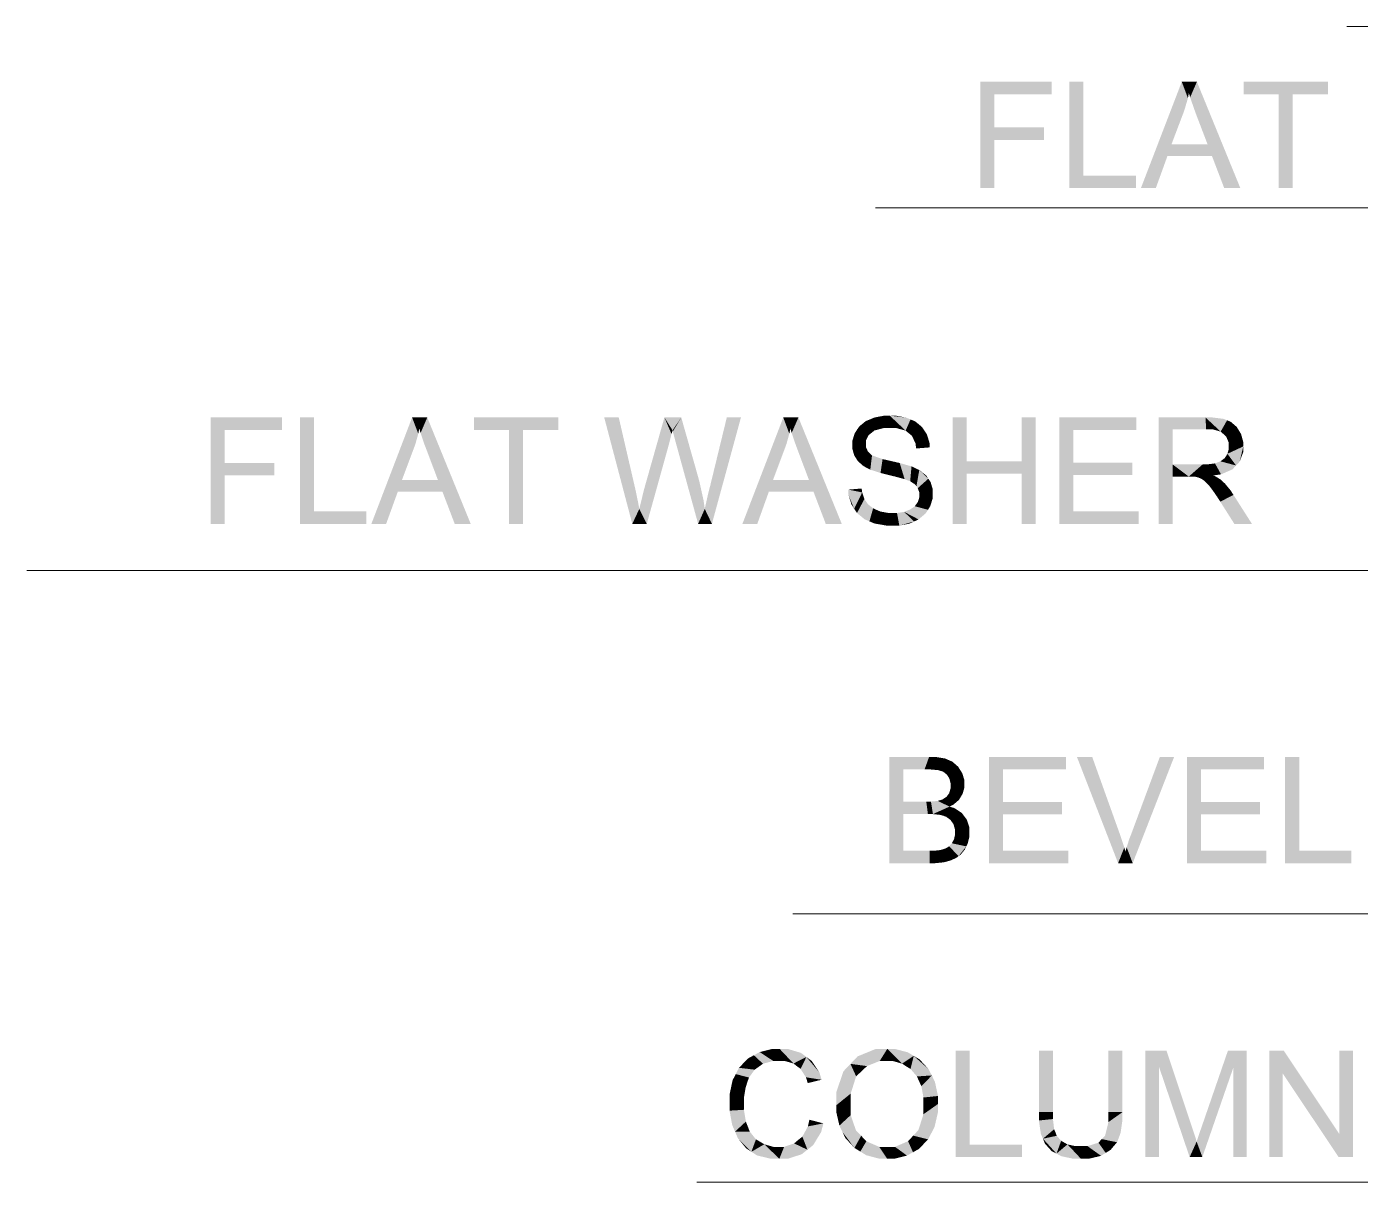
# Model space of a CAD drawing. Header units: millimetres. Extents: x 2 to 579, y 1 to 405.
# Drawn here: x 162.8 to 173.63, y 90.68 to 100.07 of the extents above; entities that cross this region are included whole.
import ezdxf

# ---------------------------------------------------------------- set-up
doc = ezdxf.new("R2010")
doc.units = ezdxf.units.MM
doc.linetypes.add('XKITLINE00', pattern=[0])
doc.layers.add('LinkedObject', color=7, linetype='Continuous', lineweight=0)

# ---------------------------------------------------------------- blocks, each defined once
blk = doc.blocks.new('*A4')
at = {"layer": 'LinkedObject'}
for points in [[(170.658, 99.252), (170.544, 98.758), (170.544, 99.622)], [(170.658, 99.252), (170.544, 99.622), (170.658, 99.52)], [(171.126, 99.52), (170.544, 99.622), (171.126, 99.622)], [(170.658, 99.52), (170.544, 99.622), (171.126, 99.52)], [(171.383, 99.622), (171.269, 98.758), (171.269, 99.622)], [(171.383, 98.86), (171.269, 98.758), (171.383, 99.622)], [(172.182, 99.622), (172.194, 99.366), (171.85, 98.758)], [(172.194, 99.366), (172.182, 99.622), (172.208, 99.407)], [(172.208, 99.407), (172.182, 99.622), (172.232, 99.489)], [(172.232, 99.489), (172.182, 99.622), (172.24, 99.531)], [(172.305, 99.622), (172.24, 99.531), (172.182, 99.622)], [(172.24, 99.531), (172.305, 99.622), (172.25, 99.496)], [(172.25, 99.496), (172.305, 99.622), (172.281, 99.406)], [(172.281, 99.406), (172.305, 99.622), (172.301, 99.351)], [(172.301, 99.351), (172.305, 99.622), (172.392, 99.113)], [(172.392, 99.113), (172.305, 99.622), (172.427, 99.02)], [(172.427, 99.02), (172.305, 99.622), (172.658, 98.758)], [(172.685, 99.622), (172.969, 99.52), (172.685, 99.52)], [(173.083, 99.52), (172.969, 99.52), (172.685, 99.622)], [(173.083, 99.52), (172.685, 99.622), (173.369, 99.622)], [(173.083, 99.52), (173.369, 99.622), (173.369, 99.52)], [(172.969, 98.758), (173.083, 99.52), (173.083, 98.758)], [(172.969, 99.52), (173.083, 99.52), (172.969, 98.758)], [(171.85, 98.758), (172.194, 99.366), (172.098, 99.113)], [(170.658, 99.15), (170.544, 98.758), (170.658, 99.252)], [(171.063, 99.15), (170.658, 99.252), (171.063, 99.252)], [(170.658, 99.15), (170.658, 99.252), (171.063, 99.15)], [(170.544, 98.758), (170.658, 99.15), (170.658, 98.758)], [(172.066, 99.02), (171.85, 98.758), (172.098, 99.113)], [(172.098, 99.113), (172.427, 99.02), (172.066, 99.02)], [(172.392, 99.113), (172.427, 99.02), (172.098, 99.113)], [(171.85, 98.758), (172.066, 99.02), (171.971, 98.758)], [(172.427, 99.02), (172.658, 98.758), (172.527, 98.758)], [(171.269, 98.758), (171.383, 98.86), (171.809, 98.758)], [(171.809, 98.758), (171.383, 98.86), (171.809, 98.86)], [(164.404, 96.525), (164.29, 96.031), (164.29, 96.895)], [(164.404, 96.525), (164.29, 96.895), (164.404, 96.793)], [(164.872, 96.793), (164.29, 96.895), (164.872, 96.895)], [(164.404, 96.793), (164.29, 96.895), (164.872, 96.793)], [(165.13, 96.895), (165.016, 96.031), (165.016, 96.895)], [(165.13, 96.133), (165.016, 96.031), (165.13, 96.895)], [(165.928, 96.895), (165.94, 96.639), (165.597, 96.031)], [(165.94, 96.639), (165.928, 96.895), (165.955, 96.68)], [(165.955, 96.68), (165.928, 96.895), (165.978, 96.763)], [(165.978, 96.763), (165.928, 96.895), (165.986, 96.805)], [(166.051, 96.895), (165.986, 96.805), (165.928, 96.895)], [(165.986, 96.805), (166.051, 96.895), (165.997, 96.769)], [(165.997, 96.769), (166.051, 96.895), (166.027, 96.679)], [(166.027, 96.679), (166.051, 96.895), (166.048, 96.625)], [(166.048, 96.625), (166.051, 96.895), (166.138, 96.386)], [(166.138, 96.386), (166.051, 96.895), (166.174, 96.293)], [(166.174, 96.293), (166.051, 96.895), (166.404, 96.031)], [(166.431, 96.895), (166.715, 96.793), (166.431, 96.793)], [(166.829, 96.793), (166.715, 96.793), (166.431, 96.895)], [(166.829, 96.793), (166.431, 96.895), (167.115, 96.895)], [(166.829, 96.793), (167.115, 96.895), (167.115, 96.793)], [(167.607, 96.895), (167.717, 96.031), (167.489, 96.895)], [(167.738, 96.329), (167.717, 96.031), (167.607, 96.895)], [(167.978, 96.895), (168.018, 96.689), (167.813, 96.312)], [(168.018, 96.689), (167.978, 96.895), (168.023, 96.71)], [(168.023, 96.71), (167.978, 96.895), (168.036, 96.761)], [(168.036, 96.761), (167.978, 96.895), (168.044, 96.791)], [(168.115, 96.895), (168.044, 96.791), (167.978, 96.895)], [(168.044, 96.791), (168.115, 96.895), (168.046, 96.781)], [(168.046, 96.781), (168.115, 96.895), (168.06, 96.73)], [(168.06, 96.73), (168.115, 96.895), (168.071, 96.689)], [(168.071, 96.689), (168.115, 96.895), (168.239, 96.458)], [(168.6, 96.895), (168.35, 96.34), (168.485, 96.895)], [(168.364, 96.031), (168.35, 96.34), (168.6, 96.895)], [(168.944, 96.895), (168.955, 96.639), (168.612, 96.031)], [(168.955, 96.639), (168.944, 96.895), (168.97, 96.68)], [(168.97, 96.68), (168.944, 96.895), (168.993, 96.763)], [(168.993, 96.763), (168.944, 96.895), (169.002, 96.805)], [(169.067, 96.895), (169.002, 96.805), (168.944, 96.895)], [(169.002, 96.805), (169.067, 96.895), (169.012, 96.769)], [(169.012, 96.769), (169.067, 96.895), (169.043, 96.679)], [(169.043, 96.679), (169.067, 96.895), (169.063, 96.625)], [(169.063, 96.625), (169.067, 96.895), (169.153, 96.386)], [(169.153, 96.386), (169.067, 96.895), (169.189, 96.293)], [(169.189, 96.293), (169.067, 96.895), (169.419, 96.031)], [(169.686, 96.895), (169.761, 96.809), (169.65, 96.88)], [(169.765, 96.91), (169.761, 96.809), (169.686, 96.895)], [(169.809, 96.91), (169.761, 96.809), (169.765, 96.91)], [(169.761, 96.809), (169.809, 96.91), (169.813, 96.809)], [(169.809, 96.91), (169.863, 96.809), (169.813, 96.809)], [(169.941, 96.894), (169.809, 96.91), (169.857, 96.91)], [(169.978, 96.879), (169.809, 96.91), (169.941, 96.894)], [(169.938, 96.788), (169.809, 96.91), (169.978, 96.879)], [(169.863, 96.809), (169.809, 96.91), (169.938, 96.788)], [(170.433, 96.54), (170.319, 96.031), (170.319, 96.895)], [(170.433, 96.54), (170.319, 96.895), (170.433, 96.895)], [(170.996, 96.895), (170.882, 96.54), (170.882, 96.895)], [(170.882, 96.438), (170.882, 96.54), (170.996, 96.895)], [(170.882, 96.438), (170.996, 96.895), (170.996, 96.031)], [(171.302, 96.529), (171.188, 96.031), (171.188, 96.895)], [(171.302, 96.529), (171.188, 96.895), (171.302, 96.793)], [(171.813, 96.793), (171.188, 96.895), (171.813, 96.895)], [(171.302, 96.793), (171.188, 96.895), (171.813, 96.793)], [(172.107, 96.514), (171.993, 96.031), (171.993, 96.895)], [(171.993, 96.895), (172.107, 96.8), (172.107, 96.514)], [(172.38, 96.8), (171.993, 96.895), (172.375, 96.895)], [(172.107, 96.8), (171.993, 96.895), (172.38, 96.8)], [(172.375, 96.895), (172.428, 96.8), (172.38, 96.8)], [(172.52, 96.884), (172.375, 96.895), (172.433, 96.895)], [(172.55, 96.872), (172.375, 96.895), (172.52, 96.884)], [(172.498, 96.78), (172.375, 96.895), (172.55, 96.872)], [(172.428, 96.8), (172.375, 96.895), (172.498, 96.78)], [(166.715, 96.031), (166.829, 96.793), (166.829, 96.031)], [(166.715, 96.793), (166.829, 96.793), (166.715, 96.031)], [(169.542, 96.794), (169.505, 96.672), (169.524, 96.766)], [(169.638, 96.752), (169.505, 96.672), (169.542, 96.794)], [(169.561, 96.822), (169.662, 96.771), (169.542, 96.794)], [(169.542, 96.794), (169.662, 96.771), (169.638, 96.752)], [(169.615, 96.866), (169.662, 96.771), (169.561, 96.822)], [(169.686, 96.79), (169.615, 96.866), (169.65, 96.88)], [(169.662, 96.771), (169.615, 96.866), (169.686, 96.79)], [(169.65, 96.88), (169.761, 96.809), (169.686, 96.79)], [(169.978, 96.879), (169.964, 96.767), (169.938, 96.788)], [(170.015, 96.864), (169.964, 96.767), (169.978, 96.879)], [(169.964, 96.767), (170.015, 96.864), (169.989, 96.746)], [(169.989, 96.746), (170.015, 96.864), (170.091, 96.788)], [(170.091, 96.788), (170.019, 96.684), (169.989, 96.746)], [(170.091, 96.788), (170.015, 96.864), (170.071, 96.818)], [(170.111, 96.758), (170.019, 96.684), (170.091, 96.788)], [(172.55, 96.872), (172.52, 96.761), (172.498, 96.78)], [(172.58, 96.86), (172.52, 96.761), (172.55, 96.872)], [(172.52, 96.761), (172.58, 96.86), (172.542, 96.741)], [(172.542, 96.741), (172.58, 96.86), (172.646, 96.79)], [(172.646, 96.79), (172.564, 96.691), (172.542, 96.741)], [(172.664, 96.76), (172.564, 96.691), (172.646, 96.79)], [(172.646, 96.79), (172.58, 96.86), (172.628, 96.819)], [(167.813, 96.312), (168.018, 96.689), (167.835, 96.031)], [(168.239, 96.458), (168.252, 96.031), (168.071, 96.689)], [(169.524, 96.766), (169.505, 96.672), (169.505, 96.704)], [(169.615, 96.706), (169.505, 96.672), (169.638, 96.752)], [(169.505, 96.672), (169.615, 96.706), (169.615, 96.679)], [(169.615, 96.656), (169.505, 96.672), (169.615, 96.679)], [(169.505, 96.672), (169.615, 96.656), (169.505, 96.642)], [(170.132, 96.69), (170.019, 96.684), (170.111, 96.758)], [(170.133, 96.652), (170.019, 96.684), (170.132, 96.69)], [(170.019, 96.684), (170.133, 96.652), (170.023, 96.643)], [(172.682, 96.695), (172.564, 96.691), (172.664, 96.76)], [(172.682, 96.66), (172.564, 96.691), (172.682, 96.695)], [(172.564, 96.691), (172.682, 96.66), (172.564, 96.66)], [(165.597, 96.031), (165.94, 96.639), (165.845, 96.386)], [(168.612, 96.031), (168.955, 96.639), (168.86, 96.386)], [(169.505, 96.642), (169.615, 96.656), (169.52, 96.588)], [(169.52, 96.588), (169.615, 96.656), (169.535, 96.564)], [(169.535, 96.564), (169.615, 96.656), (169.632, 96.618)], [(169.632, 96.618), (169.596, 96.5), (169.535, 96.564)], [(169.535, 96.564), (169.596, 96.5), (169.55, 96.54)], [(169.648, 96.603), (169.596, 96.5), (169.632, 96.618)], [(169.596, 96.5), (169.648, 96.603), (169.627, 96.483)], [(169.627, 96.483), (169.648, 96.603), (169.665, 96.587)], [(169.627, 96.483), (169.665, 96.587), (169.651, 96.471)], [(169.651, 96.471), (169.665, 96.587), (169.734, 96.444)], [(169.734, 96.444), (169.665, 96.587), (169.751, 96.557)], [(172.623, 96.505), (172.496, 96.539), (172.53, 96.564)], [(172.542, 96.582), (172.623, 96.505), (172.53, 96.564)], [(172.553, 96.6), (172.623, 96.505), (172.542, 96.582)], [(172.553, 96.6), (172.682, 96.66), (172.623, 96.505)], [(172.564, 96.639), (172.682, 96.66), (172.553, 96.6)], [(172.682, 96.66), (172.564, 96.639), (172.564, 96.66)], [(172.623, 96.505), (172.682, 96.66), (172.652, 96.536)], [(172.652, 96.536), (172.682, 96.66), (172.682, 96.614)], [(164.404, 96.424), (164.29, 96.031), (164.404, 96.525)], [(164.809, 96.424), (164.404, 96.525), (164.809, 96.525)], [(164.404, 96.424), (164.404, 96.525), (164.809, 96.424)], [(168.262, 96.376), (168.252, 96.031), (168.239, 96.458)], [(169.734, 96.444), (169.751, 96.557), (169.794, 96.429)], [(169.794, 96.429), (169.751, 96.557), (169.821, 96.541)], [(169.794, 96.429), (169.821, 96.541), (169.853, 96.415)], [(169.853, 96.415), (169.821, 96.541), (169.89, 96.525)], [(169.853, 96.415), (169.89, 96.525), (169.93, 96.394)], [(169.93, 96.394), (169.89, 96.525), (169.947, 96.387)], [(169.947, 96.387), (169.89, 96.525), (169.975, 96.377)], [(169.986, 96.498), (169.975, 96.377), (169.89, 96.525)], [(170.012, 96.486), (169.975, 96.377), (169.986, 96.498)], [(169.975, 96.377), (170.012, 96.486), (170.014, 96.352)], [(170.014, 96.352), (170.012, 96.486), (170.049, 96.468)], [(170.014, 96.352), (170.049, 96.468), (170.026, 96.336)], [(170.026, 96.336), (170.049, 96.468), (170.037, 96.321)], [(170.049, 96.468), (170.123, 96.398), (170.037, 96.321)], [(170.123, 96.398), (170.049, 96.468), (170.105, 96.424)], [(170.433, 96.438), (170.319, 96.031), (170.433, 96.54)], [(170.433, 96.54), (170.882, 96.438), (170.433, 96.438)], [(170.882, 96.54), (170.882, 96.438), (170.433, 96.54)], [(171.302, 96.427), (171.188, 96.031), (171.302, 96.529)], [(171.781, 96.427), (171.302, 96.529), (171.781, 96.529)], [(171.302, 96.427), (171.302, 96.529), (171.781, 96.427)], [(172.107, 96.514), (172.107, 96.415), (171.993, 96.031)], [(172.239, 96.415), (172.107, 96.514), (172.352, 96.514)], [(172.107, 96.415), (172.107, 96.514), (172.239, 96.415)], [(172.239, 96.415), (172.352, 96.514), (172.261, 96.415)], [(172.261, 96.415), (172.352, 96.514), (172.293, 96.413)], [(172.293, 96.413), (172.352, 96.514), (172.302, 96.411)], [(172.302, 96.411), (172.352, 96.514), (172.316, 96.408)], [(172.316, 96.408), (172.352, 96.514), (172.342, 96.396)], [(172.342, 96.396), (172.352, 96.514), (172.391, 96.514)], [(172.342, 96.396), (172.391, 96.514), (172.355, 96.388)], [(172.391, 96.514), (172.439, 96.424), (172.355, 96.388)], [(172.452, 96.522), (172.439, 96.424), (172.391, 96.514)], [(172.439, 96.424), (172.452, 96.522), (172.501, 96.433)], [(172.474, 96.53), (172.623, 96.505), (172.452, 96.522)], [(172.593, 96.473), (172.452, 96.522), (172.623, 96.505)], [(172.501, 96.433), (172.452, 96.522), (172.593, 96.473)], [(172.496, 96.539), (172.623, 96.505), (172.474, 96.53)], [(164.29, 96.031), (164.404, 96.424), (164.404, 96.031)], [(165.812, 96.293), (165.597, 96.031), (165.845, 96.386)], [(165.845, 96.386), (166.174, 96.293), (165.812, 96.293)], [(166.138, 96.386), (166.174, 96.293), (165.845, 96.386)], [(168.296, 96.223), (168.252, 96.031), (168.262, 96.376)], [(168.827, 96.293), (168.612, 96.031), (168.86, 96.386)], [(168.86, 96.386), (169.189, 96.293), (168.827, 96.293)], [(169.153, 96.386), (169.189, 96.293), (168.86, 96.386)], [(170.037, 96.321), (170.123, 96.398), (170.049, 96.286)], [(170.049, 96.286), (170.123, 96.398), (170.141, 96.371)], [(170.049, 96.286), (170.141, 96.371), (170.049, 96.265)], [(170.049, 96.265), (170.141, 96.371), (170.049, 96.245)], [(170.141, 96.371), (170.159, 96.275), (170.049, 96.245)], [(170.159, 96.275), (170.141, 96.371), (170.159, 96.31)], [(170.319, 96.031), (170.433, 96.438), (170.433, 96.031)], [(170.882, 96.438), (170.996, 96.031), (170.882, 96.031)], [(171.302, 96.133), (171.188, 96.031), (171.302, 96.427)], [(171.993, 96.031), (172.107, 96.415), (172.107, 96.031)], [(172.355, 96.388), (172.439, 96.424), (172.367, 96.38)], [(172.439, 96.424), (172.396, 96.351), (172.367, 96.38)], [(172.462, 96.413), (172.396, 96.351), (172.439, 96.424)], [(172.396, 96.351), (172.462, 96.413), (172.413, 96.33)], [(172.413, 96.33), (172.462, 96.413), (172.429, 96.309)], [(172.429, 96.309), (172.462, 96.413), (172.508, 96.381)], [(172.508, 96.381), (172.47, 96.25), (172.429, 96.309)], [(172.508, 96.381), (172.462, 96.413), (172.496, 96.392)], [(172.533, 96.358), (172.47, 96.25), (172.508, 96.381)], [(172.58, 96.301), (172.47, 96.25), (172.533, 96.358)], [(165.597, 96.031), (165.812, 96.293), (165.717, 96.031)], [(166.174, 96.293), (166.404, 96.031), (166.274, 96.031)], [(167.748, 96.284), (167.717, 96.031), (167.738, 96.329)], [(167.766, 96.196), (167.717, 96.031), (167.748, 96.284)], [(167.81, 96.301), (167.835, 96.031), (167.791, 96.221)], [(167.813, 96.312), (167.835, 96.031), (167.81, 96.301)], [(168.336, 96.287), (168.364, 96.031), (168.315, 96.193)], [(168.35, 96.34), (168.364, 96.031), (168.336, 96.287)], [(168.612, 96.031), (168.827, 96.293), (168.733, 96.031)], [(169.189, 96.293), (169.419, 96.031), (169.289, 96.031)], [(169.585, 96.286), (169.473, 96.309), (169.581, 96.318)], [(169.473, 96.309), (169.52, 96.153), (169.474, 96.265)], [(169.585, 96.286), (169.52, 96.153), (169.473, 96.309)], [(169.474, 96.265), (169.52, 96.153), (169.498, 96.188)], [(169.603, 96.232), (169.52, 96.153), (169.585, 96.286)], [(170.037, 96.208), (170.159, 96.275), (170.139, 96.176)], [(170.049, 96.245), (170.159, 96.275), (170.037, 96.208)], [(170.139, 96.176), (170.159, 96.275), (170.159, 96.241)], [(172.47, 96.25), (172.58, 96.301), (172.495, 96.211)], [(172.495, 96.211), (172.58, 96.301), (172.602, 96.266)], [(172.495, 96.211), (172.602, 96.266), (172.609, 96.031)], [(172.609, 96.031), (172.602, 96.266), (172.752, 96.031)], [(165.016, 96.031), (165.13, 96.133), (165.555, 96.031)], [(165.555, 96.031), (165.13, 96.133), (165.555, 96.133)], [(167.774, 96.152), (167.717, 96.031), (167.766, 96.196)], [(167.774, 96.152), (167.835, 96.031), (167.717, 96.031)], [(167.791, 96.221), (167.835, 96.031), (167.774, 96.152)], [(168.306, 96.152), (168.252, 96.031), (168.296, 96.223)], [(168.306, 96.152), (168.364, 96.031), (168.252, 96.031)], [(168.315, 96.193), (168.364, 96.031), (168.306, 96.152)], [(169.52, 96.153), (169.603, 96.232), (169.543, 96.119)], [(169.543, 96.119), (169.603, 96.232), (169.605, 96.068)], [(169.617, 96.212), (169.605, 96.068), (169.603, 96.232)], [(169.631, 96.191), (169.605, 96.068), (169.617, 96.212)], [(169.631, 96.191), (169.644, 96.051), (169.605, 96.068)], [(169.674, 96.157), (169.644, 96.051), (169.631, 96.191)], [(169.644, 96.051), (169.674, 96.157), (169.684, 96.034)], [(169.703, 96.144), (169.684, 96.034), (169.674, 96.157)], [(169.733, 96.131), (169.684, 96.034), (169.703, 96.144)], [(169.733, 96.131), (169.782, 96.017), (169.684, 96.034)], [(169.799, 96.119), (169.782, 96.017), (169.733, 96.131)], [(169.926, 96.128), (170.007, 96.05), (169.868, 96.119)], [(169.951, 96.138), (170.1, 96.115), (169.926, 96.128)], [(170.043, 96.067), (169.926, 96.128), (170.1, 96.115)], [(170.007, 96.05), (169.926, 96.128), (170.043, 96.067)], [(169.976, 96.148), (170.1, 96.115), (169.951, 96.138)], [(170.013, 96.174), (170.12, 96.145), (169.976, 96.148)], [(169.976, 96.148), (170.12, 96.145), (170.1, 96.115)], [(170.025, 96.191), (170.139, 96.176), (170.013, 96.174)], [(170.12, 96.145), (170.013, 96.174), (170.139, 96.176)], [(170.037, 96.208), (170.139, 96.176), (170.025, 96.191)], [(171.188, 96.031), (171.302, 96.133), (171.833, 96.031)], [(171.833, 96.031), (171.302, 96.133), (171.833, 96.133)], [(169.799, 96.119), (169.84, 96.017), (169.782, 96.017)], [(169.836, 96.119), (169.84, 96.017), (169.799, 96.119)], [(169.836, 96.119), (169.887, 96.017), (169.84, 96.017)], [(169.868, 96.119), (169.887, 96.017), (169.836, 96.119)], [(169.868, 96.119), (170.007, 96.05), (169.887, 96.017)], [(169.887, 96.017), (170.007, 96.05), (169.97, 96.033)], [(169.805, 94.138), (169.919, 93.673), (169.805, 93.274)], [(169.919, 93.775), (169.919, 93.673), (169.805, 94.138)], [(169.805, 94.138), (169.919, 94.036), (169.919, 93.775)], [(170.092, 94.036), (169.805, 94.138), (170.129, 94.138)], [(169.919, 94.036), (169.805, 94.138), (170.092, 94.036)], [(170.092, 94.036), (170.129, 94.138), (170.138, 94.036)], [(170.129, 94.138), (170.204, 94.03), (170.138, 94.036)], [(170.178, 94.138), (170.204, 94.03), (170.129, 94.138)], [(170.258, 94.125), (170.204, 94.03), (170.178, 94.138)], [(170.204, 94.03), (170.258, 94.125), (170.223, 94.024)], [(170.223, 94.024), (170.258, 94.125), (170.243, 94.018)], [(170.243, 94.018), (170.258, 94.125), (170.288, 94.112)], [(170.288, 94.112), (170.272, 93.995), (170.243, 94.018)], [(170.318, 94.099), (170.272, 93.995), (170.288, 94.112)], [(170.365, 94.058), (170.272, 93.995), (170.318, 94.099)], [(170.73, 93.772), (170.616, 93.274), (170.616, 94.138)], [(170.73, 93.772), (170.616, 94.138), (170.73, 94.036)], [(171.241, 94.036), (170.616, 94.138), (171.241, 94.138)], [(170.73, 94.036), (170.616, 94.138), (171.241, 94.036)], [(171.454, 94.138), (171.665, 93.274), (171.33, 94.138)], [(171.679, 93.51), (171.665, 93.274), (171.454, 94.138)], [(172.12, 94.138), (171.771, 93.51), (172.004, 94.138)], [(171.783, 93.274), (171.771, 93.51), (172.12, 94.138)], [(172.339, 93.772), (172.225, 93.274), (172.225, 94.138)], [(172.339, 93.772), (172.225, 94.138), (172.339, 94.036)], [(172.849, 94.036), (172.225, 94.138), (172.849, 94.138)], [(172.339, 94.036), (172.225, 94.138), (172.849, 94.036)], [(173.136, 94.138), (173.022, 93.274), (173.022, 94.138)], [(173.136, 93.376), (173.022, 93.274), (173.136, 94.138)], [(170.382, 94.031), (170.272, 93.995), (170.365, 94.058)], [(170.272, 93.995), (170.382, 94.031), (170.283, 93.979)], [(170.382, 94.031), (170.293, 93.963), (170.283, 93.979)], [(170.293, 93.963), (170.382, 94.031), (170.303, 93.925)], [(170.303, 93.925), (170.382, 94.031), (170.416, 93.917)], [(170.416, 93.947), (170.382, 94.031), (170.399, 94.004)], [(170.416, 93.917), (170.382, 94.031), (170.416, 93.947)], [(170.292, 93.843), (170.416, 93.917), (170.386, 93.813)], [(170.303, 93.881), (170.416, 93.917), (170.292, 93.843)], [(170.416, 93.917), (170.303, 93.903), (170.303, 93.925)], [(170.303, 93.903), (170.416, 93.917), (170.303, 93.881)], [(170.386, 93.813), (170.416, 93.917), (170.401, 93.837)], [(170.401, 93.837), (170.416, 93.917), (170.416, 93.889)], [(170.119, 93.673), (169.919, 93.775), (170.106, 93.775)], [(169.919, 93.673), (169.919, 93.775), (170.119, 93.673)], [(170.16, 93.673), (170.106, 93.775), (170.144, 93.775)], [(170.119, 93.673), (170.106, 93.775), (170.16, 93.673)], [(170.199, 93.78), (170.295, 93.734), (170.144, 93.775)], [(170.144, 93.775), (170.295, 93.734), (170.16, 93.673)], [(170.215, 93.785), (170.325, 93.749), (170.199, 93.78)], [(170.295, 93.734), (170.199, 93.78), (170.325, 93.749)], [(170.237, 93.792), (170.325, 93.749), (170.215, 93.785)], [(170.27, 93.813), (170.325, 93.749), (170.237, 93.792)], [(170.386, 93.813), (170.27, 93.813), (170.292, 93.843)], [(170.371, 93.788), (170.27, 93.813), (170.386, 93.813)], [(170.325, 93.749), (170.27, 93.813), (170.371, 93.788)], [(170.73, 93.67), (170.616, 93.274), (170.73, 93.772)], [(171.209, 93.67), (170.73, 93.772), (171.209, 93.772)], [(170.73, 93.67), (170.73, 93.772), (171.209, 93.67)], [(172.339, 93.67), (172.225, 93.274), (172.339, 93.772)], [(172.817, 93.67), (172.339, 93.772), (172.817, 93.772)], [(172.339, 93.67), (172.339, 93.772), (172.817, 93.67)], [(169.805, 93.274), (169.919, 93.673), (169.919, 93.376)], [(170.16, 93.673), (170.295, 93.734), (170.224, 93.666)], [(170.295, 93.734), (170.246, 93.659), (170.224, 93.666)], [(170.246, 93.659), (170.295, 93.734), (170.268, 93.651)], [(170.268, 93.651), (170.295, 93.734), (170.302, 93.626)], [(170.394, 93.683), (170.295, 93.734), (170.334, 93.722)], [(170.302, 93.626), (170.295, 93.734), (170.394, 93.683)], [(170.302, 93.626), (170.394, 93.683), (170.315, 93.608)], [(170.315, 93.608), (170.394, 93.683), (170.327, 93.591)], [(170.327, 93.591), (170.394, 93.683), (170.415, 93.655)], [(170.415, 93.655), (170.339, 93.549), (170.327, 93.591)], [(170.436, 93.627), (170.339, 93.549), (170.415, 93.655)], [(170.73, 93.376), (170.616, 93.274), (170.73, 93.67)], [(172.339, 93.376), (172.225, 93.274), (172.339, 93.67)], [(170.331, 93.467), (170.457, 93.524), (170.431, 93.411)], [(170.339, 93.504), (170.457, 93.524), (170.331, 93.467)], [(170.457, 93.562), (170.339, 93.549), (170.436, 93.627)], [(170.457, 93.524), (170.339, 93.549), (170.457, 93.562)], [(170.339, 93.549), (170.457, 93.524), (170.339, 93.524)], [(170.457, 93.524), (170.339, 93.504), (170.339, 93.524)], [(170.431, 93.411), (170.457, 93.524), (170.444, 93.438)], [(170.444, 93.438), (170.457, 93.524), (170.457, 93.494)], [(170.314, 93.436), (170.431, 93.411), (170.292, 93.412)], [(170.322, 93.452), (170.431, 93.411), (170.314, 93.436)], [(170.431, 93.411), (170.322, 93.452), (170.331, 93.467)], [(171.692, 93.472), (171.665, 93.274), (171.679, 93.51)], [(171.715, 93.402), (171.665, 93.274), (171.692, 93.472)], [(171.757, 93.475), (171.783, 93.274), (171.734, 93.404)], [(171.771, 93.51), (171.783, 93.274), (171.757, 93.475)], [(169.919, 93.376), (170.134, 93.274), (169.805, 93.274)], [(170.134, 93.376), (170.134, 93.274), (169.919, 93.376)], [(170.134, 93.376), (170.175, 93.274), (170.134, 93.274)], [(170.162, 93.376), (170.175, 93.274), (170.134, 93.376)], [(170.201, 93.378), (170.245, 93.281), (170.162, 93.376)], [(170.162, 93.376), (170.245, 93.281), (170.175, 93.274)], [(170.212, 93.38), (170.245, 93.281), (170.201, 93.378)], [(170.273, 93.288), (170.212, 93.38), (170.232, 93.384)], [(170.245, 93.281), (170.212, 93.38), (170.273, 93.288)], [(170.265, 93.395), (170.349, 93.317), (170.232, 93.384)], [(170.232, 93.384), (170.349, 93.317), (170.273, 93.288)], [(170.368, 93.331), (170.265, 93.395), (170.292, 93.412)], [(170.349, 93.317), (170.265, 93.395), (170.368, 93.331)], [(170.273, 93.288), (170.349, 93.317), (170.302, 93.296)], [(170.292, 93.412), (170.431, 93.411), (170.368, 93.331)], [(170.368, 93.331), (170.431, 93.411), (170.387, 93.345)], [(170.387, 93.345), (170.431, 93.411), (170.419, 93.385)], [(170.616, 93.274), (170.73, 93.376), (171.261, 93.274)], [(171.261, 93.274), (170.73, 93.376), (171.261, 93.376)], [(171.724, 93.369), (171.665, 93.274), (171.715, 93.402)], [(171.665, 93.274), (171.724, 93.369), (171.783, 93.274)], [(171.734, 93.404), (171.783, 93.274), (171.724, 93.369)], [(172.225, 93.274), (172.339, 93.376), (172.869, 93.274)], [(172.869, 93.274), (172.339, 93.376), (172.869, 93.376)], [(173.022, 93.274), (173.136, 93.376), (173.561, 93.274)], [(173.561, 93.274), (173.136, 93.376), (173.561, 93.376)], [(168.657, 91.688), (168.712, 91.597), (168.584, 91.612)], [(168.705, 91.714), (168.712, 91.597), (168.657, 91.688)], [(168.752, 91.74), (168.862, 91.668), (168.705, 91.714)], [(168.705, 91.714), (168.862, 91.668), (168.779, 91.645)], [(168.712, 91.597), (168.705, 91.714), (168.745, 91.621)], [(168.745, 91.621), (168.705, 91.714), (168.779, 91.645)], [(168.857, 91.766), (168.862, 91.668), (168.752, 91.74)], [(168.914, 91.766), (168.862, 91.668), (168.857, 91.766)], [(168.862, 91.668), (168.914, 91.766), (168.912, 91.668)], [(168.914, 91.766), (168.955, 91.668), (168.912, 91.668)], [(169.088, 91.733), (168.914, 91.766), (168.979, 91.766)], [(169.132, 91.7), (168.914, 91.766), (169.088, 91.733)], [(169.027, 91.647), (168.914, 91.766), (169.132, 91.7)], [(168.955, 91.668), (168.914, 91.766), (169.027, 91.647)], [(169.027, 91.647), (169.132, 91.7), (169.055, 91.625)], [(169.132, 91.7), (169.084, 91.604), (169.055, 91.625)], [(169.084, 91.604), (169.132, 91.7), (169.128, 91.535)], [(169.128, 91.535), (169.132, 91.7), (169.255, 91.515)], [(169.238, 91.574), (169.132, 91.7), (169.176, 91.667)], [(169.255, 91.515), (169.132, 91.7), (169.238, 91.574)], [(169.697, 91.766), (169.49, 91.644), (169.548, 91.705)], [(169.789, 91.766), (169.49, 91.644), (169.697, 91.766)], [(169.728, 91.668), (169.49, 91.644), (169.789, 91.766)], [(169.728, 91.668), (169.789, 91.766), (169.789, 91.668)], [(169.789, 91.766), (169.832, 91.668), (169.789, 91.668)], [(169.956, 91.738), (169.789, 91.766), (169.848, 91.766)], [(170.004, 91.709), (169.789, 91.766), (169.956, 91.738)], [(169.909, 91.646), (169.789, 91.766), (170.004, 91.709)], [(169.832, 91.668), (169.789, 91.766), (169.909, 91.646)], [(169.909, 91.646), (170.004, 91.709), (169.943, 91.624)], [(170.004, 91.709), (169.978, 91.603), (169.943, 91.624)], [(169.978, 91.603), (170.004, 91.709), (170.03, 91.542)], [(170.125, 91.601), (170.004, 91.709), (170.052, 91.68)], [(170.151, 91.55), (170.004, 91.709), (170.125, 91.601)], [(170.03, 91.542), (170.004, 91.709), (170.151, 91.55)], [(170.458, 91.751), (170.344, 90.887), (170.344, 91.751)], [(170.458, 90.989), (170.344, 90.887), (170.458, 91.751)], [(171.135, 91.751), (171.021, 91.252), (171.021, 91.751)], [(171.135, 91.253), (171.021, 91.252), (171.135, 91.751)], [(171.7, 91.751), (171.586, 91.253), (171.586, 91.751)], [(171.7, 91.252), (171.586, 91.253), (171.7, 91.751)], [(171.887, 91.751), (171.996, 91.623), (171.887, 90.887)], [(171.996, 91.623), (171.887, 91.751), (172.058, 91.751)], [(171.996, 91.623), (172.058, 91.751), (172.246, 90.887)], [(172.246, 90.887), (172.058, 91.751), (172.262, 91.14)], [(172.557, 91.751), (172.6, 91.611), (172.35, 91.151)], [(172.71, 91.751), (172.6, 91.611), (172.557, 91.751)], [(172.6, 90.887), (172.71, 91.751), (172.71, 90.887)], [(172.6, 91.611), (172.71, 91.751), (172.6, 90.887)], [(172.893, 91.751), (173.003, 91.566), (172.893, 90.887)], [(173.003, 91.566), (172.893, 91.751), (173.011, 91.751)], [(173.003, 91.566), (173.011, 91.751), (173.456, 90.887)], [(173.456, 90.887), (173.011, 91.751), (173.463, 91.073)], [(173.573, 91.751), (173.463, 91.073), (173.463, 91.751)], [(173.573, 90.887), (173.463, 91.073), (173.573, 91.751)], [(168.584, 91.612), (168.712, 91.597), (168.558, 91.561)], [(168.558, 91.561), (168.712, 91.597), (168.665, 91.533)], [(169.49, 91.644), (169.375, 91.308), (169.433, 91.584)], [(169.536, 91.543), (169.375, 91.308), (169.49, 91.644)], [(169.433, 91.584), (169.375, 91.308), (169.375, 91.415)], [(169.624, 91.626), (169.49, 91.644), (169.728, 91.668)], [(169.49, 91.644), (169.624, 91.626), (169.58, 91.584)], [(169.536, 91.543), (169.49, 91.644), (169.58, 91.584)], [(171.887, 90.887), (171.996, 91.623), (171.996, 90.887)], [(172.35, 91.151), (172.6, 91.611), (172.349, 90.887)], [(168.638, 91.452), (168.507, 91.393), (168.532, 91.511)], [(168.651, 91.492), (168.532, 91.511), (168.558, 91.561)], [(168.638, 91.452), (168.532, 91.511), (168.651, 91.492)], [(168.651, 91.492), (168.558, 91.561), (168.665, 91.533)], [(169.128, 91.535), (169.255, 91.515), (169.143, 91.488)], [(169.492, 91.403), (169.375, 91.308), (169.536, 91.543)], [(170.03, 91.542), (170.151, 91.55), (170.048, 91.502)], [(170.151, 91.55), (170.066, 91.463), (170.048, 91.502)], [(170.066, 91.463), (170.151, 91.55), (170.083, 91.371)], [(170.083, 91.371), (170.151, 91.55), (170.201, 91.383)], [(170.201, 91.383), (170.151, 91.55), (170.176, 91.499)], [(172.893, 90.887), (173.003, 91.566), (173.003, 90.887)], [(168.624, 91.369), (168.507, 91.393), (168.638, 91.452)], [(168.507, 91.393), (168.624, 91.369), (168.507, 91.326)], [(168.507, 91.326), (168.624, 91.369), (168.624, 91.326)], [(169.375, 91.308), (169.492, 91.403), (169.492, 91.306)], [(170.083, 91.318), (170.201, 91.383), (170.201, 91.318)], [(170.083, 91.371), (170.201, 91.383), (170.083, 91.318)], [(168.624, 91.326), (168.507, 91.264), (168.507, 91.326)], [(168.624, 91.271), (168.507, 91.264), (168.624, 91.326)], [(168.624, 91.271), (168.552, 91.094), (168.507, 91.264)], [(168.507, 91.264), (168.552, 91.094), (168.529, 91.148)], [(168.64, 91.175), (168.552, 91.094), (168.624, 91.271)], [(169.375, 91.308), (169.492, 91.228), (169.375, 91.251)], [(169.492, 91.228), (169.375, 91.308), (169.492, 91.306)], [(169.375, 91.251), (169.492, 91.228), (169.4, 91.143)], [(170.042, 91.106), (170.201, 91.318), (170.148, 91.083)], [(170.083, 91.235), (170.201, 91.318), (170.042, 91.106)], [(170.201, 91.318), (170.083, 91.235), (170.083, 91.318)], [(170.148, 91.083), (170.201, 91.318), (170.174, 91.135)], [(170.174, 91.135), (170.201, 91.318), (170.201, 91.252)], [(171.135, 91.253), (171.021, 91.184), (171.021, 91.252)], [(171.135, 91.196), (171.021, 91.184), (171.135, 91.253)], [(171.559, 91.061), (171.7, 91.252), (171.671, 91.045)], [(171.586, 91.171), (171.7, 91.252), (171.559, 91.061)], [(171.7, 91.252), (171.586, 91.171), (171.586, 91.253)], [(171.671, 91.045), (171.7, 91.252), (171.685, 91.084)], [(171.685, 91.084), (171.7, 91.252), (171.7, 91.187)], [(168.552, 91.094), (168.64, 91.175), (168.656, 91.134)], [(169.099, 91.053), (169.27, 91.161), (169.14, 90.947)], [(169.144, 91.136), (169.27, 91.161), (169.099, 91.053)], [(169.14, 90.947), (169.27, 91.161), (169.187, 90.984)], [(169.27, 91.161), (169.144, 91.136), (169.156, 91.19)], [(169.187, 90.984), (169.27, 91.161), (169.252, 91.091)], [(169.4, 91.143), (169.492, 91.228), (169.424, 91.092)], [(169.424, 91.092), (169.492, 91.228), (169.534, 91.105)], [(171.135, 91.196), (171.054, 91.036), (171.021, 91.184)], [(171.021, 91.184), (171.054, 91.036), (171.037, 91.075)], [(171.145, 91.113), (171.054, 91.036), (171.135, 91.196)], [(172.276, 91.097), (172.246, 90.887), (172.262, 91.14)], [(172.35, 91.151), (172.349, 90.887), (172.334, 91.105)], [(168.672, 91.093), (168.552, 91.094), (168.656, 91.134)], [(168.552, 91.094), (168.685, 90.93), (168.575, 91.04)], [(168.672, 91.093), (168.685, 90.93), (168.552, 91.094)], [(168.575, 91.04), (168.685, 90.93), (168.642, 90.958)], [(168.722, 91.031), (168.685, 90.93), (168.672, 91.093)], [(168.685, 90.93), (168.722, 91.031), (168.756, 91.011)], [(169.099, 91.053), (169.14, 90.947), (169.065, 91.026)], [(169.534, 91.105), (169.522, 90.961), (169.424, 91.092)], [(169.424, 91.092), (169.522, 90.961), (169.449, 91.041)], [(169.577, 91.06), (169.522, 90.961), (169.534, 91.105)], [(169.522, 90.961), (169.577, 91.06), (169.57, 90.932)], [(169.57, 90.932), (169.577, 91.06), (169.619, 91.015)], [(170, 91.061), (170.046, 90.953), (169.958, 91.016)], [(170.148, 91.083), (170, 91.061), (170.042, 91.106)], [(170.121, 91.031), (170, 91.061), (170.148, 91.083)], [(170.046, 90.953), (170, 91.061), (170.121, 91.031)], [(171.054, 91.036), (171.145, 91.113), (171.156, 91.087)], [(171.166, 91.06), (171.054, 91.036), (171.156, 91.087)], [(171.166, 91.06), (171.164, 90.915), (171.054, 91.036)], [(171.054, 91.036), (171.164, 90.915), (171.07, 90.996)], [(171.202, 91.019), (171.164, 90.915), (171.166, 91.06)], [(171.532, 91.033), (171.603, 90.945), (171.505, 91.004)], [(171.671, 91.045), (171.532, 91.033), (171.559, 91.061)], [(171.656, 91.007), (171.532, 91.033), (171.671, 91.045)], [(171.603, 90.945), (171.532, 91.033), (171.656, 91.007)], [(172.297, 91.033), (172.246, 90.887), (172.276, 91.097)], [(172.303, 91.012), (172.246, 90.887), (172.297, 91.033)], [(172.311, 91.036), (172.349, 90.887), (172.303, 91.012)], [(172.334, 91.105), (172.349, 90.887), (172.311, 91.036)], [(173.463, 91.073), (173.573, 90.887), (173.456, 90.887)], [(168.79, 90.991), (168.685, 90.93), (168.756, 91.011)], [(168.79, 90.991), (168.912, 90.873), (168.685, 90.93)], [(168.685, 90.93), (168.912, 90.873), (168.729, 90.901)], [(168.863, 90.97), (168.912, 90.873), (168.79, 90.991)], [(168.912, 90.873), (168.863, 90.97), (168.903, 90.97)], [(168.951, 90.97), (168.912, 90.873), (168.903, 90.97)], [(168.951, 90.97), (169.14, 90.947), (168.912, 90.873)], [(168.912, 90.873), (169.14, 90.947), (168.98, 90.873)], [(169.032, 90.998), (169.14, 90.947), (168.951, 90.97)], [(168.98, 90.873), (169.14, 90.947), (169.094, 90.91)], [(169.14, 90.947), (169.032, 90.998), (169.065, 91.026)], [(169.619, 91.015), (169.788, 90.873), (169.57, 90.932)], [(169.57, 90.932), (169.788, 90.873), (169.618, 90.902)], [(169.724, 90.97), (169.788, 90.873), (169.619, 91.015)], [(169.788, 90.873), (169.724, 90.97), (169.787, 90.97)], [(169.852, 90.97), (169.788, 90.873), (169.787, 90.97)], [(169.788, 90.873), (169.852, 90.97), (169.844, 90.873)], [(169.844, 90.873), (169.852, 90.97), (169.949, 90.899)], [(169.998, 90.926), (169.852, 90.97), (169.958, 91.016)], [(169.949, 90.899), (169.852, 90.97), (169.998, 90.926)], [(169.958, 91.016), (170.046, 90.953), (169.998, 90.926)], [(170.344, 90.887), (170.458, 90.989), (170.883, 90.887)], [(170.883, 90.887), (170.458, 90.989), (170.883, 90.989)], [(171.07, 90.996), (171.164, 90.915), (171.125, 90.935)], [(171.164, 90.915), (171.202, 91.019), (171.228, 91.004)], [(171.253, 90.99), (171.164, 90.915), (171.228, 91.004)], [(171.253, 90.99), (171.363, 90.873), (171.164, 90.915)], [(171.316, 90.976), (171.363, 90.873), (171.253, 90.99)], [(171.363, 90.873), (171.316, 90.976), (171.352, 90.976)], [(171.416, 90.976), (171.363, 90.873), (171.352, 90.976)], [(171.363, 90.873), (171.416, 90.976), (171.425, 90.873)], [(171.564, 90.921), (171.416, 90.976), (171.505, 91.004)], [(171.526, 90.897), (171.416, 90.976), (171.564, 90.921)], [(171.425, 90.873), (171.416, 90.976), (171.526, 90.897)], [(171.505, 91.004), (171.603, 90.945), (171.564, 90.921)], [(172.246, 90.887), (172.303, 91.012), (172.349, 90.887)], [(168.729, 90.901), (168.912, 90.873), (168.842, 90.873)], [(169.618, 90.902), (169.788, 90.873), (169.727, 90.873)], [(171.164, 90.915), (171.363, 90.873), (171.203, 90.894)], [(171.203, 90.894), (171.363, 90.873), (171.302, 90.873)]]:
    blk.add_hatch(color=7, dxfattribs=at).paths.add_polyline_path(points, flags=17)
at = {"layer": 'LinkedObject', "color": 6, "linetype": 'XKITLINE00', "lineweight": 0}
for p, q in [((183.065, 100.07), (173.524, 100.07)), ((183.32, 98.597), (169.692, 98.597)), ((182.364, 95.652), (162.796, 95.652)), ((181.977, 92.863), (169.022, 92.863)), ((182.701, 90.682), (168.241, 90.682))]:
    blk.add_line(p, q, dxfattribs=at)

msp = doc.modelspace()

# ---------------------------------------------------------------- block references
at = {"lineweight": 0}
msp.add_blockref('*A4', (0, 0), dxfattribs=at)

doc.saveas('drawing.dxf')
